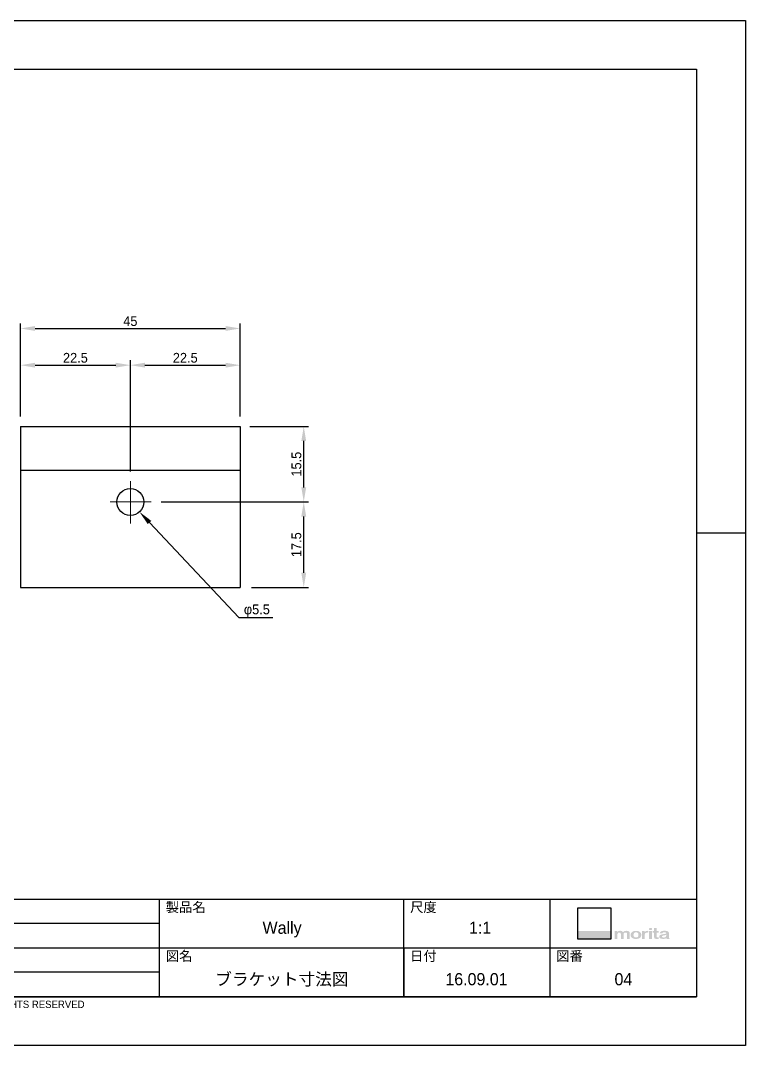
# Model space of a CAD drawing. Header units: millimetres. Extents: x 294 to 1873, y 2566 to 2986.
# Drawn here: x 1096 to 1244.5, y 2566 to 2776 of the extents above; entities that cross this region are included whole.
import ezdxf
from ezdxf import colors
from ezdxf.entities.mleader import LeaderData, LeaderLine
from ezdxf.enums import TextEntityAlignment as Align
from ezdxf.math import Vec2, Vec3

# ---------------------------------------------------------------- set-up
doc = ezdxf.new("R2010")
doc.units = ezdxf.units.MM
doc.linetypes.add('CENTER2', pattern=[28.575, 19.05, -3.175, 3.175, -3.175])
doc.layers.add('0 @ 1', color=7, linetype='Continuous')
for name, color, linetype, lineweight in [('中心線', 7, 'CENTER2', 9), ('寸法', 255, 'Continuous', 9), ('本体', 3, 'Continuous', 25)]:
    doc.layers.add(name, color=color, linetype=linetype, lineweight=lineweight)
doc.styles.get("Standard").update_dxf_attribs({"font": ''})
doc.styles.add('x1', font='', dxfattribs={"height": 2})
doc.styles.add('図面枠', font='', dxfattribs={"height": 2.5})
doc.styles.get('Standard').set_extended_font_data('MS PGothic')
doc.styles.get('x1').set_extended_font_data('MS PGothic')
doc.styles.get('図面枠').set_extended_font_data('MS PGothic')
doc.dimstyles.new('x1', dxfattribs={"dimtxt": 3, "dimasz": 3, "dimexe": 1, "dimexo": 2, "dimgap": 0.5, "dimtad": 1, "dimtoh": 1, "dimdec": 1, "dimdsep": 46, "dimtxsty": 'x1', "dimcen": 0.1, "dimadec": 1, "dimazin": 0, "dimtfac": 1, "dimtdec": 1, "dimtofl": 0, "dimtmove": 0, "dimatfit": 3, "dimfxl": 1, "dimtolj": 1, "dimtzin": 0, "dimarcsym": 0})

# ---------------------------------------------------------------- blocks, each defined once
blk = doc.blocks.new('Morita Aluminum for WEB')
h = blk.add_hatch(color=256)
h.dxf.hatch_style = 1
edge = h.paths.add_edge_path()
edge.add_spline(control_points=[(265.61, 18.56), (265.61, 18.72), (265.61, 18.85), (265.61, 18.85), (265.61, 18.98), (265.65, 19.08), (265.74, 19.15)], knot_values=[19, 19, 19, 19, 19.375023, 19.375023, 19.375023, 20.375023, 20.375023, 20.375023, 20.375023], degree=3, periodic=0)
edge.add_spline(control_points=[(265.74, 19.15), (265.8, 19.2), (265.88, 19.22), (265.97, 19.22)], knot_values=[18, 18, 18, 18, 19, 19, 19, 19], degree=3, periodic=0)
edge.add_spline(control_points=[(265.97, 19.22), (266.06, 19.22), (266.12, 19.21), (266.18, 19.18)], knot_values=[17, 17, 17, 17, 18, 18, 18, 18], degree=3, periodic=0)
edge.add_spline(control_points=[(266.18, 19.18), (266.26, 19.13), (266.31, 19.05), (266.31, 18.94)], knot_values=[16, 16, 16, 16, 17, 17, 17, 17], degree=3, periodic=0)
edge.add_spline(control_points=[(266.31, 18.94), (266.31, 18.94), (266.31, 17.92), (266.31, 17.92), (266.31, 17.92), (266.45, 17.92), (266.59, 17.92)], knot_values=[14.5, 14.5, 14.5, 14.5, 15.5, 15.5, 15.5, 16, 16, 16, 16], degree=3, periodic=0)
edge.add_spline(control_points=[(266.59, 17.92), (266.74, 17.92), (266.88, 17.92), (266.88, 17.92), (266.88, 17.92), (266.88, 18.15), (266.88, 18.39)], knot_values=[13.5, 13.5, 13.5, 13.5, 14, 14, 14, 14.5, 14.5, 14.5, 14.5], degree=3, periodic=0)
edge.add_spline(control_points=[(266.88, 18.39), (266.88, 18.62), (266.88, 18.85), (266.88, 18.85), (266.88, 18.99), (266.92, 19.09), (266.99, 19.15)], knot_values=[12, 12, 12, 12, 12.5, 12.5, 12.5, 13.5, 13.5, 13.5, 13.5], degree=3, periodic=0)
edge.add_spline(control_points=[(266.99, 19.15), (267.06, 19.2), (267.14, 19.22), (267.24, 19.22)], knot_values=[11, 11, 11, 11, 12, 12, 12, 12], degree=3, periodic=0)
edge.add_spline(control_points=[(267.24, 19.22), (267.33, 19.22), (267.4, 19.21), (267.45, 19.18)], knot_values=[10, 10, 10, 10, 11, 11, 11, 11], degree=3, periodic=0)
edge.add_spline(control_points=[(267.45, 19.18), (267.55, 19.12), (267.6, 19.04), (267.6, 18.94)], knot_values=[9, 9, 9, 9, 10, 10, 10, 10], degree=3, periodic=0)
edge.add_spline(control_points=[(267.6, 18.94), (267.6, 18.94), (267.6, 17.92), (267.6, 17.92), (267.6, 17.92), (267.74, 17.92), (267.88, 17.92)], knot_values=[7.5, 7.5, 7.5, 7.5, 8.5, 8.5, 8.5, 9, 9, 9, 9], degree=3, periodic=0)
edge.add_spline(control_points=[(267.88, 17.92), (268.01, 17.92), (268.15, 17.92), (268.15, 17.92), (268.15, 17.92), (268.15, 18.2), (268.15, 18.48)], knot_values=[6.5, 6.5, 6.5, 6.5, 7, 7, 7, 7.5, 7.5, 7.5, 7.5], degree=3, periodic=0)
edge.add_spline(control_points=[(268.15, 18.48), (268.15, 18.76), (268.15, 19.04), (268.15, 19.04), (268.15, 19.4), (267.92, 19.58), (267.45, 19.58)], knot_values=[5, 5, 5, 5, 5.5, 5.5, 5.5, 6.5, 6.5, 6.5, 6.5], degree=3, periodic=0)
edge.add_spline(control_points=[(267.45, 19.58), (267.16, 19.58), (266.94, 19.49), (266.78, 19.3)], knot_values=[4, 4, 4, 4, 5, 5, 5, 5], degree=3, periodic=0)
edge.add_spline(control_points=[(266.78, 19.3), (266.63, 19.49), (266.43, 19.58), (266.18, 19.58)], knot_values=[3, 3, 3, 3, 4, 4, 4, 4], degree=3, periodic=0)
edge.add_spline(control_points=[(266.18, 19.58), (265.93, 19.58), (265.74, 19.5), (265.61, 19.34)], knot_values=[2, 2, 2, 2, 3, 3, 3, 3], degree=3, periodic=0)
edge.add_spline(control_points=[(265.61, 19.34), (265.61, 19.34), (265.61, 19.56), (265.61, 19.56), (265.61, 19.56), (265.47, 19.56), (265.33, 19.56)], knot_values=[0.5, 0.5, 0.5, 0.5, 1.5, 1.5, 1.5, 2, 2, 2, 2], degree=3, periodic=0)
edge.add_spline(control_points=[(265.33, 19.56), (265.19, 19.56), (265.05, 19.56), (265.05, 19.56), (265.05, 19.56), (265.05, 19.33), (265.05, 19.04)], knot_values=[22.624977, 22.624977, 22.624977, 22.624977, 23.124977, 23.124977, 23.124977, 23.5, 23.5, 23.5, 23.5], degree=3, periodic=0)
edge.add_spline(control_points=[(265.05, 19.04), (265.05, 18.75), (265.05, 18.41), (265.05, 18.18)], knot_values=[22.249985, 22.249985, 22.249985, 22.249985, 22.624977, 22.624977, 22.624977, 22.624977], degree=3, periodic=0)
edge.add_spline(control_points=[(265.05, 18.18), (265.05, 18.12), (265.05, 18.07), (265.05, 18.03)], knot_values=[22.156237, 22.156237, 22.156237, 22.156237, 22.249985, 22.249985, 22.249985, 22.249985], degree=3, periodic=0)
edge.add_spline(control_points=[(265.05, 18.03), (265.05, 17.99), (265.05, 17.96), (265.05, 17.94)], knot_values=[22.062489, 22.062489, 22.062489, 22.062489, 22.156237, 22.156237, 22.156237, 22.156237], degree=3, periodic=0)
edge.add_spline(control_points=[(265.05, 17.94), (265.05, 17.94), (265.05, 17.93), (265.05, 17.93)], knot_values=[22.039052, 22.039052, 22.039052, 22.039052, 22.062489, 22.062489, 22.062489, 22.062489], degree=3, periodic=0)
edge.add_spline(control_points=[(265.05, 17.93), (265.05, 17.93), (265.05, 17.93), (265.05, 17.92)], knot_values=[22.015615, 22.015615, 22.015615, 22.015615, 22.039052, 22.039052, 22.039052, 22.039052], degree=3, periodic=0)
edge.add_spline(control_points=[(265.05, 17.92), (265.05, 17.92), (265.05, 17.92), (265.05, 17.92), (265.05, 17.92), (265.05, 17.92), (265.05, 17.92)], knot_values=[21.999868, 21.999868, 21.999868, 21.999868, 22, 22, 22, 22.000234, 22.000234, 22.000234, 22.000234], degree=3, periodic=0)
edge.add_spline(control_points=[(265.06, 17.92), (265.06, 17.92), (265.06, 17.92), (265.06, 17.92)], knot_values=[21.921867, 21.921867, 21.921867, 21.921867, 21.968741, 21.968741, 21.968741, 21.968741], degree=3, periodic=0)
edge.add_spline(control_points=[(265.06, 17.92), (265.07, 17.92), (265.07, 17.92), (265.08, 17.92)], knot_values=[21.874992, 21.874992, 21.874992, 21.874992, 21.921867, 21.921867, 21.921867, 21.921867], degree=3, periodic=0)
edge.add_spline(control_points=[(265.08, 17.92), (265.1, 17.92), (265.14, 17.92), (265.18, 17.92)], knot_values=[21.687496, 21.687496, 21.687496, 21.687496, 21.874992, 21.874992, 21.874992, 21.874992], degree=3, periodic=0)
edge.add_spline(control_points=[(265.18, 17.92), (265.23, 17.92), (265.28, 17.92), (265.33, 17.92)], knot_values=[21.5, 21.5, 21.5, 21.5, 21.687496, 21.687496, 21.687496, 21.687496], degree=3, periodic=0)
edge.add_spline(control_points=[(265.33, 17.92), (265.38, 17.92), (265.43, 17.92), (265.48, 17.92)], knot_values=[21.312504, 21.312504, 21.312504, 21.312504, 21.5, 21.5, 21.5, 21.5], degree=3, periodic=0)
edge.add_spline(control_points=[(265.48, 17.92), (265.52, 17.92), (265.56, 17.92), (265.58, 17.92)], knot_values=[21.125007, 21.125007, 21.125007, 21.125007, 21.312504, 21.312504, 21.312504, 21.312504], degree=3, periodic=0)
edge.add_spline(control_points=[(265.58, 17.92), (265.59, 17.92), (265.59, 17.92), (265.6, 17.92)], knot_values=[21.078133, 21.078133, 21.078133, 21.078133, 21.125007, 21.125007, 21.125007, 21.125007], degree=3, periodic=0)
edge.add_spline(control_points=[(265.61, 17.92), (265.61, 17.92), (265.61, 17.92), (265.61, 17.92), (265.61, 17.92), (265.61, 17.92), (265.61, 17.92)], knot_values=[20.999766, 20.999766, 20.999766, 20.999766, 21.000081, 21.000081, 21.000081, 21.000315, 21.000315, 21.000315, 21.000315], degree=3, periodic=0)
edge.add_spline(control_points=[(265.61, 17.93), (265.61, 17.93), (265.61, 17.93), (265.61, 17.93)], knot_values=[20.937511, 20.937511, 20.937511, 20.937511, 20.960948, 20.960948, 20.960948, 20.960948], degree=3, periodic=0)
edge.add_spline(control_points=[(265.61, 17.93), (265.61, 17.94), (265.61, 17.96), (265.61, 17.98)], knot_values=[20.843763, 20.843763, 20.843763, 20.843763, 20.937511, 20.937511, 20.937511, 20.937511], degree=3, periodic=0)
edge.add_spline(control_points=[(265.61, 17.98), (265.61, 18.01), (265.61, 18.04), (265.61, 18.07)], knot_values=[20.750015, 20.750015, 20.750015, 20.750015, 20.843763, 20.843763, 20.843763, 20.843763], degree=3, periodic=0)
edge.add_spline(control_points=[(265.61, 18.07), (265.61, 18.2), (265.61, 18.39), (265.61, 18.56)], knot_values=[20.375023, 20.375023, 20.375023, 20.375023, 20.750015, 20.750015, 20.750015, 20.750015], degree=3, periodic=0)
edge = h.paths.add_edge_path()
edge.add_spline(control_points=[(270.49, 18.77), (270.49, 19.05), (270.36, 19.26), (270.09, 19.41)], knot_values=[3, 3, 3, 3, 4, 4, 4, 4], degree=3, periodic=0)
edge.add_spline(control_points=[(270.09, 19.41), (269.88, 19.53), (269.63, 19.58), (269.33, 19.57)], knot_values=[2, 2, 2, 2, 3, 3, 3, 3], degree=3, periodic=0)
edge.add_spline(control_points=[(269.33, 19.57), (268.99, 19.55), (268.73, 19.45), (268.55, 19.27)], knot_values=[1, 1, 1, 1, 2, 2, 2, 2], degree=3, periodic=0)
edge.add_spline(control_points=[(268.55, 19.27), (268.39, 19.11), (268.31, 18.93), (268.31, 18.73)], knot_values=[0, 0, 0, 0, 1, 1, 1, 1], degree=3, periodic=0)
edge.add_spline(control_points=[(268.31, 18.73), (268.31, 18.44), (268.44, 18.22), (268.71, 18.07)], knot_values=[7, 7, 7, 7, 8, 8, 8, 8], degree=3, periodic=0)
edge.add_spline(control_points=[(268.71, 18.07), (268.91, 17.96), (269.14, 17.9), (269.41, 17.9)], knot_values=[6, 6, 6, 6, 7, 7, 7, 7], degree=3, periodic=0)
edge.add_spline(control_points=[(269.41, 17.9), (269.68, 17.9), (269.91, 17.96), (270.11, 18.07)], knot_values=[5, 5, 5, 5, 6, 6, 6, 6], degree=3, periodic=0)
edge.add_spline(control_points=[(270.11, 18.07), (270.37, 18.21), (270.49, 18.44), (270.49, 18.77)], knot_values=[4, 4, 4, 4, 5, 5, 5, 5], degree=3, periodic=0)
edge = h.paths.add_edge_path(flags=16)
edge.add_spline(control_points=[(268.9, 18.79), (268.91, 18.94), (268.97, 19.07), (269.09, 19.16)], knot_values=[7, 7, 7, 7, 8, 8, 8, 8], degree=3, periodic=0)
edge.add_spline(control_points=[(269.09, 19.16), (269.18, 19.23), (269.29, 19.27), (269.43, 19.27)], knot_values=[6, 6, 6, 6, 7, 7, 7, 7], degree=3, periodic=0)
edge.add_spline(control_points=[(269.43, 19.27), (269.62, 19.27), (269.76, 19.2), (269.85, 19.05)], knot_values=[5, 5, 5, 5, 6, 6, 6, 6], degree=3, periodic=0)
edge.add_spline(control_points=[(269.85, 19.05), (269.91, 18.95), (269.94, 18.82), (269.92, 18.64)], knot_values=[4, 4, 4, 4, 5, 5, 5, 5], degree=3, periodic=0)
edge.add_spline(control_points=[(269.92, 18.64), (269.9, 18.51), (269.85, 18.41), (269.79, 18.34)], knot_values=[3, 3, 3, 3, 4, 4, 4, 4], degree=3, periodic=0)
edge.add_spline(control_points=[(269.79, 18.34), (269.69, 18.24), (269.54, 18.19), (269.33, 18.21)], knot_values=[2, 2, 2, 2, 3, 3, 3, 3], degree=3, periodic=0)
edge.add_spline(control_points=[(269.33, 18.21), (269.17, 18.24), (269.05, 18.31), (268.97, 18.43)], knot_values=[1, 1, 1, 1, 2, 2, 2, 2], degree=3, periodic=0)
edge.add_spline(control_points=[(268.97, 18.43), (268.91, 18.52), (268.88, 18.64), (268.9, 18.79)], knot_values=[0, 0, 0, 0, 1, 1, 1, 1], degree=3, periodic=0)
edge = h.paths.add_edge_path()
edge.add_spline(control_points=[(271.22, 18.54), (271.22, 18.7), (271.22, 18.82), (271.22, 18.82), (271.22, 18.95), (271.28, 19.05), (271.39, 19.13)], knot_values=[7, 7, 7, 7, 7.375023, 7.375023, 7.375023, 8.375023, 8.375023, 8.375023, 8.375023], degree=3, periodic=0)
edge.add_spline(control_points=[(271.39, 19.13), (271.51, 19.2), (271.65, 19.23), (271.83, 19.23)], knot_values=[6, 6, 6, 6, 7, 7, 7, 7], degree=3, periodic=0)
edge.add_spline(control_points=[(271.83, 19.23), (271.83, 19.23), (271.93, 19.23), (271.93, 19.23), (271.93, 19.23), (271.93, 19.32), (271.93, 19.4)], knot_values=[4.5, 4.5, 4.5, 4.5, 5.5, 5.5, 5.5, 6, 6, 6, 6], degree=3, periodic=0)
edge.add_spline(control_points=[(271.93, 19.4), (271.93, 19.49), (271.93, 19.57), (271.93, 19.57), (271.81, 19.58), (271.7, 19.57), (271.6, 19.55)], knot_values=[3, 3, 3, 3, 3.5, 3.5, 3.5, 4.5, 4.5, 4.5, 4.5], degree=3, periodic=0)
edge.add_spline(control_points=[(271.6, 19.55), (271.46, 19.52), (271.34, 19.45), (271.22, 19.35)], knot_values=[2, 2, 2, 2, 3, 3, 3, 3], degree=3, periodic=0)
edge.add_spline(control_points=[(271.22, 19.35), (271.22, 19.35), (271.22, 19.56), (271.22, 19.56), (271.22, 19.56), (271.08, 19.56), (270.94, 19.56)], knot_values=[0.5, 0.5, 0.5, 0.5, 1.5, 1.5, 1.5, 2, 2, 2, 2], degree=3, periodic=0)
edge.add_spline(control_points=[(270.94, 19.56), (270.8, 19.56), (270.65, 19.56), (270.65, 19.56), (270.65, 19.56), (270.65, 19.33), (270.65, 19.04)], knot_values=[10.624977, 10.624977, 10.624977, 10.624977, 11.124977, 11.124977, 11.124977, 11.5, 11.5, 11.5, 11.5], degree=3, periodic=0)
edge.add_spline(control_points=[(270.65, 19.04), (270.65, 18.76), (270.65, 18.41), (270.65, 18.18)], knot_values=[10.249985, 10.249985, 10.249985, 10.249985, 10.624977, 10.624977, 10.624977, 10.624977], degree=3, periodic=0)
edge.add_spline(control_points=[(270.65, 18.18), (270.65, 18.12), (270.65, 18.07), (270.65, 18.03)], knot_values=[10.156237, 10.156237, 10.156237, 10.156237, 10.249985, 10.249985, 10.249985, 10.249985], degree=3, periodic=0)
edge.add_spline(control_points=[(270.65, 18.03), (270.65, 17.99), (270.65, 17.96), (270.65, 17.94)], knot_values=[10.062489, 10.062489, 10.062489, 10.062489, 10.156237, 10.156237, 10.156237, 10.156237], degree=3, periodic=0)
edge.add_spline(control_points=[(270.65, 17.94), (270.65, 17.94), (270.65, 17.94), (270.65, 17.93)], knot_values=[10.039052, 10.039052, 10.039052, 10.039052, 10.062489, 10.062489, 10.062489, 10.062489], degree=3, periodic=0)
edge.add_spline(control_points=[(270.65, 17.93), (270.65, 17.93), (270.65, 17.93), (270.65, 17.93)], knot_values=[10.015615, 10.015615, 10.015615, 10.015615, 10.039052, 10.039052, 10.039052, 10.039052], degree=3, periodic=0)
edge.add_spline(control_points=[(270.65, 17.93), (270.65, 17.93), (270.65, 17.93), (270.65, 17.93), (270.65, 17.93), (270.65, 17.93), (270.65, 17.93)], knot_values=[9.999868, 9.999868, 9.999868, 9.999868, 10, 10, 10, 10.000234, 10.000234, 10.000234, 10.000234], degree=3, periodic=0)
edge.add_spline(control_points=[(270.65, 17.93), (270.66, 17.93), (270.66, 17.93), (270.66, 17.93)], knot_values=[9.921867, 9.921867, 9.921867, 9.921867, 9.968741, 9.968741, 9.968741, 9.968741], degree=3, periodic=0)
edge.add_spline(control_points=[(270.66, 17.93), (270.67, 17.93), (270.67, 17.93), (270.68, 17.93)], knot_values=[9.874992, 9.874992, 9.874992, 9.874992, 9.921867, 9.921867, 9.921867, 9.921867], degree=3, periodic=0)
edge.add_spline(control_points=[(270.68, 17.93), (270.7, 17.93), (270.74, 17.93), (270.79, 17.93)], knot_values=[9.687496, 9.687496, 9.687496, 9.687496, 9.874993, 9.874993, 9.874993, 9.874993], degree=3, periodic=0)
edge.add_spline(control_points=[(270.79, 17.93), (270.83, 17.93), (270.88, 17.93), (270.94, 17.93)], knot_values=[9.5, 9.5, 9.5, 9.5, 9.687496, 9.687496, 9.687496, 9.687496], degree=3, periodic=0)
edge.add_spline(control_points=[(270.94, 17.93), (270.99, 17.93), (271.05, 17.93), (271.09, 17.93)], knot_values=[9.312504, 9.312504, 9.312504, 9.312504, 9.5, 9.5, 9.5, 9.5], degree=3, periodic=0)
edge.add_spline(control_points=[(271.09, 17.93), (271.14, 17.93), (271.18, 17.93), (271.2, 17.93)], knot_values=[9.125007, 9.125007, 9.125007, 9.125007, 9.312504, 9.312504, 9.312504, 9.312504], degree=3, periodic=0)
edge.add_spline(control_points=[(271.2, 17.93), (271.2, 17.93), (271.21, 17.93), (271.21, 17.93)], knot_values=[9.078133, 9.078133, 9.078133, 9.078133, 9.125008, 9.125008, 9.125008, 9.125008], degree=3, periodic=0)
edge.add_spline(control_points=[(271.22, 17.93), (271.22, 17.93), (271.22, 17.93), (271.22, 17.93), (271.22, 17.93), (271.22, 17.93), (271.22, 17.93)], knot_values=[8.999766, 8.999766, 8.999766, 8.999766, 9.000081, 9.000081, 9.000081, 9.000315, 9.000315, 9.000315, 9.000315], degree=3, periodic=0)
edge.add_spline(control_points=[(271.22, 17.93), (271.22, 17.93), (271.22, 17.93), (271.22, 17.94)], knot_values=[8.937511, 8.937511, 8.937511, 8.937511, 8.960948, 8.960948, 8.960948, 8.960948], degree=3, periodic=0)
edge.add_spline(control_points=[(271.22, 17.94), (271.22, 17.95), (271.22, 17.96), (271.22, 17.98)], knot_values=[8.843763, 8.843763, 8.843763, 8.843763, 8.937511, 8.937511, 8.937511, 8.937511], degree=3, periodic=0)
edge.add_spline(control_points=[(271.22, 17.98), (271.22, 18.01), (271.22, 18.03), (271.22, 18.07)], knot_values=[8.750015, 8.750015, 8.750015, 8.750015, 8.843763, 8.843763, 8.843763, 8.843763], degree=3, periodic=0)
edge.add_spline(control_points=[(271.22, 18.07), (271.22, 18.19), (271.22, 18.38), (271.22, 18.54)], knot_values=[8.375023, 8.375023, 8.375023, 8.375023, 8.750015, 8.750015, 8.750015, 8.750015], degree=3, periodic=0)
h.paths.add_polyline_path([(272.68, 19.55), (272.09, 19.55), (272.09, 17.92), (272.68, 17.92)])
edge = h.paths.add_edge_path()
edge.add_spline(control_points=[(272.7, 19.94), (272.7, 20.03), (272.67, 20.09), (272.6, 20.13)], knot_values=[5, 5, 5, 5, 6, 6, 6, 6], degree=3, periodic=0)
edge.add_spline(control_points=[(272.6, 20.13), (272.55, 20.16), (272.48, 20.17), (272.39, 20.17)], knot_values=[4, 4, 4, 4, 5, 5, 5, 5], degree=3, periodic=0)
edge.add_spline(control_points=[(272.39, 20.17), (272.31, 20.17), (272.24, 20.16), (272.19, 20.13)], knot_values=[3, 3, 3, 3, 4, 4, 4, 4], degree=3, periodic=0)
edge.add_spline(control_points=[(272.19, 20.13), (272.12, 20.09), (272.09, 20.03), (272.09, 19.94)], knot_values=[2, 2, 2, 2, 3, 3, 3, 3], degree=3, periodic=0)
edge.add_spline(control_points=[(272.09, 19.94), (272.09, 19.85), (272.12, 19.79), (272.19, 19.76)], knot_values=[1, 1, 1, 1, 2, 2, 2, 2], degree=3, periodic=0)
edge.add_spline(control_points=[(272.19, 19.76), (272.24, 19.73), (272.31, 19.71), (272.39, 19.71)], knot_values=[0, 0, 0, 0, 1, 1, 1, 1], degree=3, periodic=0)
edge.add_spline(control_points=[(272.39, 19.71), (272.48, 19.71), (272.55, 19.73), (272.6, 19.76)], knot_values=[7, 7, 7, 7, 8, 8, 8, 8], degree=3, periodic=0)
edge.add_spline(control_points=[(272.6, 19.76), (272.67, 19.79), (272.7, 19.85), (272.7, 19.94)], knot_values=[6, 6, 6, 6, 7, 7, 7, 7], degree=3, periodic=0)
edge = h.paths.add_edge_path()
edge.add_spline(control_points=[(273.87, 19.22), (273.97, 19.22), (274.06, 19.22), (274.06, 19.22), (274.06, 19.22), (274.06, 19.3), (274.06, 19.39)], knot_values=[5.5, 5.5, 5.5, 5.5, 6, 6, 6, 6.5, 6.5, 6.5, 6.5], degree=3, periodic=0)
edge.add_spline(control_points=[(274.06, 19.39), (274.06, 19.47), (274.06, 19.55), (274.06, 19.55), (274.06, 19.55), (273.97, 19.55), (273.87, 19.55)], knot_values=[4.5, 4.5, 4.5, 4.5, 5, 5, 5, 5.5, 5.5, 5.5, 5.5], degree=3, periodic=0)
edge.add_spline(control_points=[(273.87, 19.55), (273.78, 19.55), (273.68, 19.55), (273.68, 19.55), (273.68, 19.55), (273.68, 19.7), (273.68, 19.85)], knot_values=[3.5, 3.5, 3.5, 3.5, 4, 4, 4, 4.5, 4.5, 4.5, 4.5], degree=3, periodic=0)
edge.add_spline(control_points=[(273.68, 19.85), (273.68, 20.01), (273.68, 20.16), (273.68, 20.16), (273.68, 20.16), (273.55, 20.16), (273.41, 20.16)], knot_values=[2.5, 2.5, 2.5, 2.5, 3, 3, 3, 3.5, 3.5, 3.5, 3.5], degree=3, periodic=0)
edge.add_spline(control_points=[(273.41, 20.16), (273.27, 20.16), (273.13, 20.16), (273.13, 20.16), (273.13, 20.16), (273.13, 20.01), (273.13, 19.85)], knot_values=[1.5, 1.5, 1.5, 1.5, 2, 2, 2, 2.5, 2.5, 2.5, 2.5], degree=3, periodic=0)
edge.add_spline(control_points=[(273.13, 19.85), (273.13, 19.7), (273.13, 19.55), (273.13, 19.55), (273.13, 19.55), (273.06, 19.55), (272.99, 19.55)], knot_values=[0.5, 0.5, 0.5, 0.5, 1, 1, 1, 1.5, 1.5, 1.5, 1.5], degree=3, periodic=0)
edge.add_spline(control_points=[(272.99, 19.55), (272.92, 19.55), (272.85, 19.55), (272.85, 19.55), (272.85, 19.55), (272.85, 19.5), (272.85, 19.45)], knot_values=[16.624977, 16.624977, 16.624977, 16.624977, 17.124977, 17.124977, 17.124977, 17.5, 17.5, 17.5, 17.5], degree=3, periodic=0)
edge.add_spline(control_points=[(272.85, 19.45), (272.85, 19.39), (272.85, 19.32), (272.85, 19.27)], knot_values=[16.249985, 16.249985, 16.249985, 16.249985, 16.624977, 16.624977, 16.624977, 16.624977], degree=3, periodic=0)
edge.add_spline(control_points=[(272.85, 19.27), (272.85, 19.26), (272.85, 19.25), (272.85, 19.24)], knot_values=[16.156237, 16.156237, 16.156237, 16.156237, 16.249985, 16.249985, 16.249985, 16.249985], degree=3, periodic=0)
edge.add_spline(control_points=[(272.85, 19.24), (272.85, 19.23), (272.85, 19.23), (272.85, 19.23)], knot_values=[16.062489, 16.062489, 16.062489, 16.062489, 16.156237, 16.156237, 16.156237, 16.156237], degree=3, periodic=0)
edge.add_spline(control_points=[(272.85, 19.22), (272.85, 19.22), (272.85, 19.22), (272.85, 19.22), (272.85, 19.22), (272.85, 19.22), (272.85, 19.22)], knot_values=[15.999685, 15.999685, 15.999685, 15.999685, 16, 16, 16, 16.0006, 16.0006, 16.0006, 16.0006], degree=3, periodic=0)
edge.add_spline(control_points=[(272.85, 19.22), (272.85, 19.22), (272.86, 19.22), (272.86, 19.22)], knot_values=[15.874992, 15.874992, 15.874992, 15.874992, 15.921867, 15.921867, 15.921867, 15.921867], degree=3, periodic=0)
edge.add_spline(control_points=[(272.86, 19.22), (272.87, 19.22), (272.89, 19.22), (272.91, 19.22)], knot_values=[15.687496, 15.687496, 15.687496, 15.687496, 15.874992, 15.874992, 15.874992, 15.874992], degree=3, periodic=0)
edge.add_spline(control_points=[(272.91, 19.22), (272.94, 19.22), (272.96, 19.22), (272.99, 19.22)], knot_values=[15.5, 15.5, 15.5, 15.5, 15.687496, 15.687496, 15.687496, 15.687496], degree=3, periodic=0)
edge.add_spline(control_points=[(272.99, 19.22), (273.02, 19.22), (273.04, 19.22), (273.07, 19.22)], knot_values=[15.312504, 15.312504, 15.312504, 15.312504, 15.5, 15.5, 15.5, 15.5], degree=3, periodic=0)
edge.add_spline(control_points=[(273.07, 19.22), (273.09, 19.22), (273.11, 19.22), (273.12, 19.22)], knot_values=[15.125008, 15.125008, 15.125008, 15.125008, 15.312504, 15.312504, 15.312504, 15.312504], degree=3, periodic=0)
edge.add_spline(control_points=[(273.12, 19.22), (273.12, 19.22), (273.13, 19.22), (273.13, 19.22)], knot_values=[15.078133, 15.078133, 15.078133, 15.078133, 15.125008, 15.125008, 15.125008, 15.125008], degree=3, periodic=0)
edge.add_spline(control_points=[(273.13, 19.22), (273.13, 19.22), (273.13, 19.22), (273.13, 19.22)], knot_values=[15.031259, 15.031259, 15.031259, 15.031259, 15.078133, 15.078133, 15.078133, 15.078133], degree=3, periodic=0)
edge.add_spline(control_points=[(273.13, 19.22), (273.13, 19.22), (273.13, 19.22), (273.13, 19.22)], knot_values=[15.019541, 15.019541, 15.019541, 15.019541, 15.031259, 15.031259, 15.031259, 15.031259], degree=3, periodic=0)
edge.add_spline(control_points=[(273.13, 19.22), (273.13, 19.22), (273.13, 19.22), (273.13, 19.22)], knot_values=[15.007822, 15.007822, 15.007822, 15.007822, 15.019541, 15.019541, 15.019541, 15.019541], degree=3, periodic=0)
edge.add_spline(control_points=[(273.13, 19.22), (273.13, 19.22), (273.13, 19.22), (273.13, 19.22)], knot_values=[15.004893, 15.004893, 15.004893, 15.004893, 15.007822, 15.007822, 15.007822, 15.007822], degree=3, periodic=0)
edge.add_spline(control_points=[(273.13, 19.22), (273.13, 19.22), (273.13, 19.22), (273.13, 19.22)], knot_values=[15.001963, 15.001963, 15.001963, 15.001963, 15.004893, 15.004893, 15.004893, 15.004893], degree=3, periodic=0)
edge.add_spline(control_points=[(273.13, 19.22), (273.13, 19.22), (273.13, 19.22), (273.13, 19.22)], knot_values=[15.001231, 15.001231, 15.001231, 15.001231, 15.001963, 15.001963, 15.001963, 15.001963], degree=3, periodic=0)
edge.add_spline(control_points=[(273.13, 19.22), (273.13, 19.22), (273.13, 19.22), (273.13, 19.22)], knot_values=[15.000498, 15.000498, 15.000498, 15.000498, 15.001231, 15.001231, 15.001231, 15.001231], degree=3, periodic=0)
edge.add_spline(control_points=[(273.13, 19.22), (273.13, 19.22), (273.13, 19.21), (273.13, 19.21)], knot_values=[14.937511, 14.937511, 14.937511, 14.937511, 14.960948, 14.960948, 14.960948, 14.960948], degree=3, periodic=0)
edge.add_spline(control_points=[(273.13, 19.21), (273.13, 19.2), (273.13, 19.18), (273.13, 19.16)], knot_values=[14.843763, 14.843763, 14.843763, 14.843763, 14.937511, 14.937511, 14.937511, 14.937511], degree=3, periodic=0)
edge.add_spline(control_points=[(273.13, 19.16), (273.13, 19.13), (273.13, 19.1), (273.13, 19.07)], knot_values=[14.750015, 14.750015, 14.750015, 14.750015, 14.843763, 14.843763, 14.843763, 14.843763], degree=3, periodic=0)
edge.add_spline(control_points=[(273.13, 19.07), (273.13, 18.93), (273.13, 18.72), (273.13, 18.55)], knot_values=[14.375023, 14.375023, 14.375023, 14.375023, 14.750015, 14.750015, 14.750015, 14.750015], degree=3, periodic=0)
edge.add_spline(control_points=[(273.13, 18.55), (273.13, 18.38), (273.13, 18.24), (273.13, 18.24), (273.13, 18.13), (273.18, 18.04), (273.27, 17.99)], knot_values=[13, 13, 13, 13, 13.375023, 13.375023, 13.375023, 14.375023, 14.375023, 14.375023, 14.375023], degree=3, periodic=0)
edge.add_spline(control_points=[(273.27, 17.99), (273.37, 17.93), (273.52, 17.9), (273.72, 17.9)], knot_values=[12, 12, 12, 12, 13, 13, 13, 13], degree=3, periodic=0)
edge.add_spline(control_points=[(273.72, 17.9), (273.72, 17.9), (274.08, 17.9), (274.08, 17.9), (274.08, 17.9), (274.08, 17.99), (274.08, 18.07)], knot_values=[10.5, 10.5, 10.5, 10.5, 11.5, 11.5, 11.5, 12, 12, 12, 12], degree=3, periodic=0)
edge.add_spline(control_points=[(274.08, 18.07), (274.08, 18.16), (274.08, 18.24), (274.08, 18.24), (274.08, 18.24), (274.02, 18.24), (273.96, 18.24)], knot_values=[9.5, 9.5, 9.5, 9.5, 10, 10, 10, 10.5, 10.5, 10.5, 10.5], degree=3, periodic=0)
edge.add_spline(control_points=[(273.96, 18.24), (273.9, 18.24), (273.84, 18.24), (273.84, 18.24), (273.73, 18.24), (273.68, 18.27), (273.68, 18.33)], knot_values=[8, 8, 8, 8, 8.5, 8.5, 8.5, 9.5, 9.5, 9.5, 9.5], degree=3, periodic=0)
edge.add_spline(control_points=[(273.68, 18.33), (273.68, 18.33), (273.68, 19.22), (273.68, 19.22), (273.68, 19.22), (273.78, 19.22), (273.87, 19.22)], knot_values=[6.5, 6.5, 6.5, 6.5, 7.5, 7.5, 7.5, 8, 8, 8, 8], degree=3, periodic=0)
edge = h.paths.add_edge_path()
edge.add_spline(control_points=[(274.99, 19.25), (275.08, 19.29), (275.25, 19.31), (275.4, 19.28)], knot_values=[15, 15, 15, 15, 16, 16, 16, 16], degree=3, periodic=0)
edge.add_spline(control_points=[(275.4, 19.28), (275.54, 19.25), (275.61, 19.19), (275.61, 19.1)], knot_values=[14, 14, 14, 14, 15, 15, 15, 15], degree=3, periodic=0)
edge.add_spline(control_points=[(275.61, 19.1), (275.61, 19.03), (275.55, 18.98), (275.42, 18.95)], knot_values=[13, 13, 13, 13, 14, 14, 14, 14], degree=3, periodic=0)
edge.add_spline(control_points=[(275.42, 18.95), (275.32, 18.93), (275.14, 18.91), (274.89, 18.87)], knot_values=[12, 12, 12, 12, 13, 13, 13, 13], degree=3, periodic=0)
edge.add_spline(control_points=[(274.89, 18.87), (274.36, 18.79), (274.12, 18.61), (274.17, 18.32)], knot_values=[11, 11, 11, 11, 12, 12, 12, 12], degree=3, periodic=0)
edge.add_spline(control_points=[(274.17, 18.32), (274.21, 18.12), (274.39, 18), (274.72, 17.94)], knot_values=[10, 10, 10, 10, 11, 11, 11, 11], degree=3, periodic=0)
edge.add_spline(control_points=[(274.72, 17.94), (275.05, 17.88), (275.36, 17.92), (275.65, 18.08)], knot_values=[9, 9, 9, 9, 10, 10, 10, 10], degree=3, periodic=0)
edge.add_spline(control_points=[(275.65, 18.08), (275.65, 18.08), (275.71, 17.93), (275.71, 17.93), (275.71, 17.93), (275.85, 17.93), (275.99, 17.93)], knot_values=[7.5, 7.5, 7.5, 7.5, 8.5, 8.5, 8.5, 9, 9, 9, 9], degree=3, periodic=0)
edge.add_spline(control_points=[(275.99, 17.93), (276.14, 17.93), (276.28, 17.93), (276.28, 17.93), (276.21, 18.06), (276.18, 18.21), (276.18, 18.35)], knot_values=[6, 6, 6, 6, 6.5, 6.5, 6.5, 7.5, 7.5, 7.5, 7.5], degree=3, periodic=0)
edge.add_spline(control_points=[(276.18, 18.35), (276.18, 18.35), (276.18, 18.97), (276.18, 18.97), (276.18, 19.2), (276.1, 19.36), (275.94, 19.45)], knot_values=[4, 4, 4, 4, 5, 5, 5, 6, 6, 6, 6], degree=3, periodic=0)
edge.add_spline(control_points=[(275.94, 19.45), (275.77, 19.54), (275.54, 19.59), (275.25, 19.59)], knot_values=[3, 3, 3, 3, 4, 4, 4, 4], degree=3, periodic=0)
edge.add_spline(control_points=[(275.25, 19.59), (274.96, 19.59), (274.73, 19.54), (274.57, 19.44)], knot_values=[2, 2, 2, 2, 3, 3, 3, 3], degree=3, periodic=0)
edge.add_spline(control_points=[(274.57, 19.44), (274.39, 19.33), (274.29, 19.19), (274.26, 19.04)], knot_values=[1, 1, 1, 1, 2, 2, 2, 2], degree=3, periodic=0)
edge.add_spline(control_points=[(274.26, 19.04), (274.26, 19.04), (274.81, 19.04), (274.81, 19.04)], knot_values=[0, 0, 0, 0, 1, 1, 1, 1], degree=3, periodic=0)
edge.add_spline(control_points=[(274.81, 19.04), (274.83, 19.15), (274.92, 19.22), (274.99, 19.25)], knot_values=[16, 16, 16, 16, 17, 17, 17, 17], degree=3, periodic=0)
edge = h.paths.add_edge_path(flags=16)
edge.add_spline(control_points=[(274.72, 18.34), (274.69, 18.46), (274.79, 18.55), (275, 18.61)], knot_values=[2, 2, 2, 2, 3, 3, 3, 3], degree=3, periodic=0)
edge.add_spline(control_points=[(275, 18.61), (275.13, 18.64), (275.25, 18.67), (275.37, 18.69)], knot_values=[1, 1, 1, 1, 2, 2, 2, 2], degree=3, periodic=0)
edge.add_spline(control_points=[(275.37, 18.69), (275.49, 18.72), (275.58, 18.74), (275.61, 18.76), (275.61, 18.76), (275.61, 18.71), (275.61, 18.66)], knot_values=[6.5, 6.5, 6.5, 6.5, 7.5, 7.5, 7.5, 8, 8, 8, 8], degree=3, periodic=0)
edge.add_spline(control_points=[(275.61, 18.66), (275.61, 18.61), (275.61, 18.55), (275.61, 18.55), (275.61, 18.48), (275.58, 18.4), (275.5, 18.33)], knot_values=[5, 5, 5, 5, 5.5, 5.5, 5.5, 6.5, 6.5, 6.5, 6.5], degree=3, periodic=0)
edge.add_spline(control_points=[(275.5, 18.33), (275.41, 18.25), (275.28, 18.2), (275.12, 18.19)], knot_values=[4, 4, 4, 4, 5, 5, 5, 5], degree=3, periodic=0)
edge.add_spline(control_points=[(275.12, 18.19), (274.89, 18.18), (274.76, 18.23), (274.72, 18.34)], knot_values=[3, 3, 3, 3, 4, 4, 4, 4], degree=3, periodic=0)
h.paths.add_polyline_path([(264.33, 19.56), (257.41, 19.56), (257.41, 17.93), (264.33, 17.93)])
for p, q in [((281.84, 101.08), (291.84, 101.08)), ((4.84, 26.08), (281.84, 26.08)), ((171.84, 6.08), (171.84, 26.08)), ((221.84, 6.08), (221.84, 26.08)), ((251.84, 6.08), (251.84, 26.08)), ((251.84, 6.08), (251.84, 26.08)), ((257.41, 24.24), (257.41, 17.93)), ((264.33, 24.24), (257.41, 24.24)), ((264.33, 17.93), (264.33, 24.24)), ((171.84, 21.08), (4.84, 21.08)), ((257.41, 17.93), (264.33, 17.93)), ((4.84, 16.08), (281.84, 16.08)), ((171.84, 11.08), (4.84, 11.08)), ((4.84, 6.08), (281.84, 6.08))]:
    blk.add_line(p, q)
for points in [[(-5.16, 206.08), (291.84, 206.08), (291.84, -3.92), (-5.16, -3.92)], [(4.84, 196.08), (281.84, 196.08), (281.84, 6.08), (4.84, 6.08)]]:
    blk.add_lwpolyline(points, close=True)
at = {"insert": (5.95, 5.26), "char_height": 1.5, "attachment_point": 1}
blk.add_mtext_dynamic_manual_height_columns('※この図面データの著作権および所有権は、森田アルミ工業株式会社が所有しております。\u3000COPYRIGHT © Morita Aluminum Industry, Inc., ALL RIGHTS RESERVED', width=198.3696, gutter_width=1, heights=[0], dxfattribs=at)
at = {"layer": '0 @ 1', "attachment_point": 1, "style": 'x1'}
for s, insert, char_height in [('製品名', (173.09, 25.42), 2), ('尺度', (223.14, 25.42), 2), ('1:1', (235.22, 21.46), 2.5), ('図名', (173.09, 15.42), 2), ('日付', (223.14, 15.42), 2), ('図番', (253.09, 15.42), 2)]:
    blk.add_mtext_dynamic_manual_height_columns(s, width=13.9578, gutter_width=1, heights=[0], dxfattribs=dict(at, insert=insert, char_height=char_height))
blk = doc.blocks.new('*D31')
at = {"layer": 'Defpoints', "color": 0, "linetype": 'Continuous'}
for p in [(1122.82, 2677.38), (1154.04, 2677.38), (1141.32, 2659.88)]:
    blk.add_point(p, dxfattribs=at)
at = {"layer": '寸法', "color": 0, "linetype": 'Continuous', "lineweight": -2}
for p, q in [((1124.82, 2677.38), (1155.04, 2677.38)), ((1154.04, 2662.88), (1154.04, 2674.38)), ((1143.32, 2659.88), (1155.04, 2659.88))]:
    blk.add_line(p, q, dxfattribs=at)
at = {"layer": '寸法', "color": 0, "linetype": 'Continuous'}
for points in [[(1153.54, 2674.38), (1154.54, 2674.38), (1154.04, 2677.38)], [(1153.54, 2662.88), (1154.54, 2662.88), (1154.04, 2659.88)]]:
    blk.add_solid(points, dxfattribs=at)
at = {"layer": '寸法', "color": 0, "linetype": 'Continuous', "insert": (1152.54, 2668.63), "char_height": 2, "attachment_point": 5, "rotation": 90, "style": 'x1'}
blk.add_mtext('\\A1;17.5', dxfattribs=at)
blk = doc.blocks.new('*D32')
at = {"layer": 'Defpoints', "color": 0, "linetype": 'Continuous'}
for p in [(1141.02, 2692.88), (1154.04, 2692.88), (1122.82, 2677.38)]:
    blk.add_point(p, dxfattribs=at)
at = {"layer": '寸法', "color": 0, "linetype": 'Continuous', "lineweight": -2}
for p, q in [((1143.02, 2692.88), (1155.04, 2692.88)), ((1154.04, 2680.38), (1154.04, 2689.88)), ((1124.82, 2677.38), (1155.04, 2677.38))]:
    blk.add_line(p, q, dxfattribs=at)
at = {"layer": '寸法', "color": 0, "linetype": 'Continuous'}
for points in [[(1153.54, 2689.88), (1154.54, 2689.88), (1154.04, 2692.88)], [(1153.54, 2680.38), (1154.54, 2680.38), (1154.04, 2677.38)]]:
    blk.add_solid(points, dxfattribs=at)
at = {"layer": '寸法', "color": 0, "linetype": 'Continuous', "insert": (1152.54, 2685.13), "char_height": 2, "attachment_point": 5, "rotation": 90, "style": 'x1'}
blk.add_mtext('\\A1;15.5', dxfattribs=at)
blk = doc.blocks.new('*D33')
at = {"layer": 'Defpoints', "color": 0, "linetype": 'Continuous'}
for p in [(1118.52, 2705.41), (1096.02, 2692.88), (1118.52, 2681.66)]:
    blk.add_point(p, dxfattribs=at)
at = {"layer": '寸法', "color": 0, "linetype": 'Continuous', "lineweight": -2}
for p, q in [((1096.02, 2694.88), (1096.02, 2706.41)), ((1099.02, 2705.41), (1115.52, 2705.41)), ((1118.52, 2683.66), (1118.52, 2706.41))]:
    blk.add_line(p, q, dxfattribs=at)
at = {"layer": '寸法', "color": 0, "linetype": 'Continuous'}
for points in [[(1099.02, 2705.91), (1099.02, 2704.91), (1096.02, 2705.41)], [(1115.52, 2705.91), (1115.52, 2704.91), (1118.52, 2705.41)]]:
    blk.add_solid(points, dxfattribs=at)
at = {"layer": '寸法', "color": 0, "linetype": 'Continuous', "insert": (1107.27, 2706.91), "char_height": 2, "attachment_point": 5, "style": 'x1'}
blk.add_mtext('\\A1;22.5', dxfattribs=at)
blk = doc.blocks.new('*D34')
at = {"layer": 'Defpoints', "color": 0, "linetype": 'Continuous'}
for p in [(1141.02, 2705.41), (1141.02, 2692.88), (1118.52, 2681.66)]:
    blk.add_point(p, dxfattribs=at)
at = {"layer": '寸法', "color": 0, "linetype": 'Continuous', "lineweight": -2}
for p, q in [((1118.52, 2683.66), (1118.52, 2706.41)), ((1121.52, 2705.41), (1138.02, 2705.41)), ((1141.02, 2694.88), (1141.02, 2706.41))]:
    blk.add_line(p, q, dxfattribs=at)
at = {"layer": '寸法', "color": 0, "linetype": 'Continuous'}
for points in [[(1121.52, 2705.91), (1121.52, 2704.91), (1118.52, 2705.41)], [(1138.02, 2705.91), (1138.02, 2704.91), (1141.02, 2705.41)]]:
    blk.add_solid(points, dxfattribs=at)
at = {"layer": '寸法', "color": 0, "linetype": 'Continuous', "insert": (1129.77, 2706.91), "char_height": 2, "attachment_point": 5, "style": 'x1'}
blk.add_mtext('\\A1;22.5', dxfattribs=at)
blk = doc.blocks.new('*D35')
at = {"layer": 'Defpoints', "color": 0, "linetype": 'Continuous'}
for p in [(1141.02, 2712.93), (1096.02, 2692.88), (1141.02, 2692.88)]:
    blk.add_point(p, dxfattribs=at)
at = {"layer": '寸法', "color": 0, "linetype": 'Continuous', "lineweight": -2}
for p, q in [((1096.02, 2694.88), (1096.02, 2713.93)), ((1141.02, 2694.88), (1141.02, 2713.93)), ((1099.02, 2712.93), (1138.02, 2712.93))]:
    blk.add_line(p, q, dxfattribs=at)
at = {"layer": '寸法', "color": 0, "linetype": 'Continuous'}
for points in [[(1099.02, 2713.43), (1099.02, 2712.43), (1096.02, 2712.93)], [(1138.02, 2713.43), (1138.02, 2712.43), (1141.02, 2712.93)]]:
    blk.add_solid(points, dxfattribs=at)
at = {"layer": '寸法', "color": 0, "linetype": 'Continuous', "insert": (1118.52, 2714.43), "char_height": 2, "attachment_point": 5, "style": 'x1'}
blk.add_mtext('\\A1;45', dxfattribs=at)

msp = doc.modelspace()

# ---------------------------------------------------------------- linework, layer by layer
msp.add_lwpolyline([(1124.52, 2586.03), (1174.52, 2586.03), (1174.52, 2576.03), (1124.52, 2576.03)], close=True)
at = {"layer": '中心線'}
for p, q in [((1118.52, 2681.66), (1118.52, 2672.99)), ((1114.39, 2677.38), (1122.82, 2677.38))]:
    msp.add_line(p, q, dxfattribs=at)
at = {"layer": '本体'}
for p, q in [((1096.02, 2692.88), (1141.02, 2692.88)), ((1096.02, 2692.88), (1096.02, 2659.88)), ((1141.02, 2692.88), (1141.02, 2659.88)), ((1096.02, 2683.88), (1141.02, 2683.88)), ((1096.02, 2659.88), (1141.02, 2659.88))]:
    msp.add_line(p, q, dxfattribs=at)
msp.add_circle((1118.52, 2677.38), 2.75, dxfattribs=at)

# ---------------------------------------------------------------- block references
msp.add_blockref('Morita Aluminum for WEB', (952.68, 2569.95))

# ---------------------------------------------------------------- texts
at = {"linetype": 'Continuous', "style": '図面枠'}
for s, p in [('Wally', (1149.6, 2588.91)), ('ブラケット寸法図', (1149.56, 2578.36)), ('16.09.01', (1189.42, 2578.36)), ('04', (1219.51, 2578.36))]:
    msp.add_text(s, height=2.5, dxfattribs=at).set_placement(p, align=Align.CENTER)

# ---------------------------------------------------------------- dimensions: what is measured, and where the dimension line sits
at = {"layer": '寸法', "linetype": 'Continuous'}
for base, p1, p2, picture, middle in [((1141.02, 2712.93), (1096.02, 2692.88), (1141.02, 2692.88), '*D35', (1118.52, 2714.43)), ((1118.52, 2705.41), (1096.02, 2692.88), (1118.52, 2681.66), '*D33', (1107.27, 2706.91)), ((1141.02, 2705.41), (1118.52, 2681.66), (1141.02, 2692.88), '*D34', (1129.77, 2706.91))]:
    dim = msp.add_linear_dim(base=base, p1=p1, p2=p2, dimstyle='x1', dxfattribs=at)
    dim.commit()
    dim.dimension.update_dxf_attribs({"geometry": picture, "text_midpoint": middle})
for base, p1, p2, picture, middle in [((1154.04, 2692.88), (1122.82, 2677.38), (1141.02, 2692.88), '*D32', (1152.54, 2685.13)), ((1154.04, 2677.38), (1141.32, 2659.88), (1122.82, 2677.38), '*D31', (1152.54, 2668.63))]:
    dim = msp.add_linear_dim(base=base, p1=p1, p2=p2, angle=90, dimstyle='x1', dxfattribs=at)
    dim.commit()
    dim.dimension.update_dxf_attribs({"geometry": picture, "text_midpoint": middle})

# ---------------------------------------------------------------- leaders
ml = msp.add_multileader_mtext('Standard', dxfattribs=at)
ml.set_content('φ5.5', color=256, style='x1')
ml.set_leader_properties()
ml.build(insert=Vec2(0, 0))
ml.multileader.update_dxf_attribs({"text_left_attachment_type": 5, "text_right_attachment_type": 5, "dogleg_length": 0.5, "arrow_head_size": 3})
ctx = ml.context
ctx.base_point, ctx.char_height, ctx.arrow_head_size, ctx.landing_gap_size, ctx.plane_origin = Vec3(1141.27, 2653.74), 2, 3, 0.5, Vec3(1118.52, 2677.33)
ctx.left_attachment, ctx.right_attachment = 5, 5
notes = []
notes.append((ctx, [(0, (1, 1, 0), (1140.77, 2653.74), (1, 0), 0.5, [(0, [(1120.39, 2675.36)], 0, [])])]))
ctx.mtext.insert, ctx.mtext.flow_direction = Vec3(1141.77, 2656.38), 5
for ctx, leaders in notes:
    for number, flags, end, landing, length, lines in leaders:
        leader = LeaderData()
        leader.index, (leader.has_last_leader_line, leader.has_dogleg_vector, leader.attachment_direction) = number, flags
        leader.last_leader_point, leader.dogleg_vector, leader.dogleg_length = Vec3(end), Vec3(landing), length
        for number, points, colour, breaks in lines:
            line = LeaderLine()
            line.index, line.vertices, line.color, line.breaks = number, Vec3.list(points), colors.encode_raw_color(colour), breaks
            leader.lines.append(line)
        ctx.leaders.append(leader)

doc.saveas('drawing.dxf')
